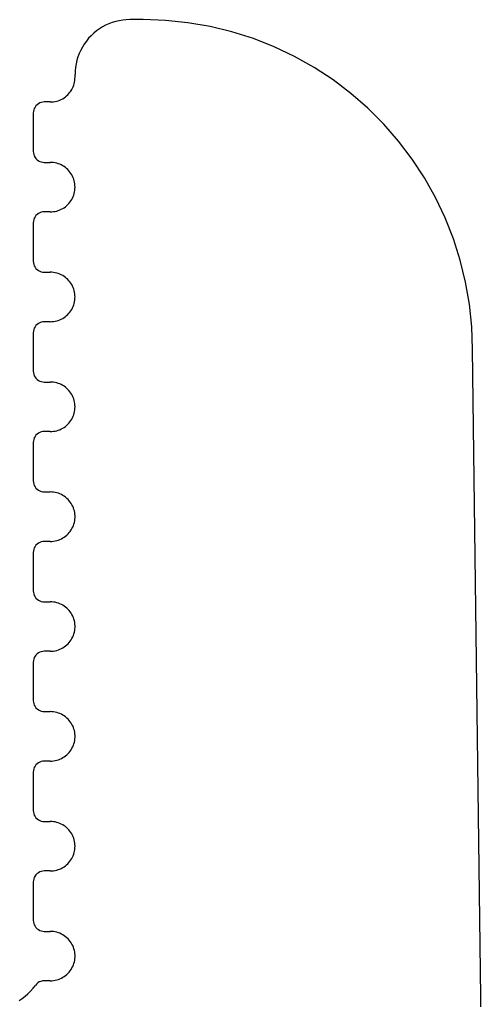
# Model space of a CAD drawing. Extents: x -22.1 to 21.9, y -13.2 to 13.2.
# Drawn here: x 10.696 to 11.027, y 3.367 to 4.07 of the extents above; entities that cross this region are included whole.
import ezdxf

# ---------------------------------------------------------------- set-up
doc = ezdxf.new("R2010")
doc.units = 0
doc.header["$MEASUREMENT"] = 0
doc.layers.get('0').update_dxf_attribs({"linetype": 'CONTINUOUS'})

msp = doc.modelspace()

# ---------------------------------------------------------------- linework, layer by layer
for p, q in [((10.75274, 4.06357), (10.75065, 4.06206)), ((10.75493, 4.06493), (10.75274, 4.06357)), ((10.7572, 4.06614), (10.75493, 4.06493)), ((10.75955, 4.0672), (10.7572, 4.06614)), ((10.76196, 4.06811), (10.75955, 4.0672)), ((10.76443, 4.06886), (10.76196, 4.06811)), ((10.76694, 4.06944), (10.76443, 4.06886)), ((10.76948, 4.06986), (10.76694, 4.06944)), ((10.77204, 4.07012), (10.76948, 4.06986)), ((10.77462, 4.0702), (10.77204, 4.07012)), ((10.78407, 4.0702), (10.77462, 4.0702)), ((10.80019, 4.06965), (10.78407, 4.0702)), ((10.81623, 4.068), (10.80019, 4.06965)), ((10.83213, 4.06526), (10.81623, 4.068)), ((10.8478, 4.06144), (10.83213, 4.06526)), ((10.74502, 4.05679), (10.74338, 4.0548)), ((10.74678, 4.05867), (10.74502, 4.05679)), ((10.74866, 4.06043), (10.74678, 4.05867)), ((10.75065, 4.06206), (10.74866, 4.06043)), ((10.86317, 4.05656), (10.8478, 4.06144)), ((10.87818, 4.05064), (10.86317, 4.05656)), ((10.74052, 4.05052), (10.73931, 4.04824)), ((10.74188, 4.0527), (10.74052, 4.05052)), ((10.74338, 4.0548), (10.74188, 4.0527)), ((10.89274, 4.04372), (10.87818, 4.05064)), ((10.73734, 4.04349), (10.73659, 4.04102)), ((10.73824, 4.0459), (10.73734, 4.04349)), ((10.73931, 4.04824), (10.73824, 4.0459)), ((10.9068, 4.03581), (10.89274, 4.04372)), ((10.73558, 4.03597), (10.73533, 4.03341)), ((10.736, 4.03851), (10.73558, 4.03597)), ((10.73659, 4.04102), (10.736, 4.03851)), ((10.92029, 4.02697), (10.9068, 4.03581)), ((10.73521, 4.0277), (10.73525, 4.02886)), ((10.73533, 4.03341), (10.73525, 4.03083)), ((10.73525, 4.02886), (10.73525, 4.03083)), ((10.73342, 4.02103), (10.7339, 4.02208)), ((10.7339, 4.02208), (10.73431, 4.02317)), ((10.73431, 4.02317), (10.73464, 4.02428)), ((10.73464, 4.02428), (10.73491, 4.02541)), ((10.73491, 4.02541), (10.7351, 4.02655)), ((10.7351, 4.02655), (10.73521, 4.0277)), ((10.93314, 4.01722), (10.92029, 4.02697)), ((10.72737, 4.01413), (10.72832, 4.01481)), ((10.72832, 4.01481), (10.72921, 4.01554)), ((10.72921, 4.01554), (10.73006, 4.01633)), ((10.73006, 4.01633), (10.73085, 4.01718)), ((10.73085, 4.01718), (10.73159, 4.01808)), ((10.73159, 4.01808), (10.73226, 4.01902)), ((10.73226, 4.01902), (10.73287, 4.02)), ((10.73287, 4.02), (10.73342, 4.02103)), ((10.9453, 4.00662), (10.93314, 4.01722)), ((10.70658, 4.00753), (10.70604, 4.00654)), ((10.70725, 4.00843), (10.70658, 4.00753)), ((10.70804, 4.00922), (10.70725, 4.00843)), ((10.70894, 4.0099), (10.70804, 4.00922)), ((10.70993, 4.01043), (10.70894, 4.0099)), ((10.71098, 4.01083), (10.70993, 4.01043)), ((10.71208, 4.01107), (10.71098, 4.01083)), ((10.7132, 4.01115), (10.71208, 4.01107)), ((10.71753, 4.01115), (10.7132, 4.01115)), ((10.71753, 4.01115), (10.71869, 4.01118)), ((10.71869, 4.01118), (10.71984, 4.0113)), ((10.71984, 4.0113), (10.72099, 4.01149)), ((10.72099, 4.01149), (10.72212, 4.01175)), ((10.72212, 4.01175), (10.72323, 4.01209)), ((10.72323, 4.01209), (10.72431, 4.01249)), ((10.72431, 4.01249), (10.72537, 4.01297)), ((10.72537, 4.01297), (10.72639, 4.01352)), ((10.72639, 4.01352), (10.72737, 4.01413)), ((10.70541, 4.00439), (10.70533, 4.00327)), ((10.70533, 4.00327), (10.70533, 3.97571)), ((10.70565, 4.00549), (10.70541, 4.00439)), ((10.70604, 4.00654), (10.70565, 4.00549)), ((10.9567, 3.99521), (10.9453, 4.00662)), ((10.96731, 3.98306), (10.9567, 3.99521)), ((10.97705, 3.9702), (10.96731, 3.98306)), ((10.70533, 3.97571), (10.70541, 3.97459)), ((10.70541, 3.97459), (10.70565, 3.97349)), ((10.70565, 3.97349), (10.70604, 3.97244)), ((10.70604, 3.97244), (10.70658, 3.97146)), ((10.70658, 3.97146), (10.70725, 3.97056)), ((10.70725, 3.97056), (10.70804, 3.96976)), ((10.70804, 3.96976), (10.70894, 3.96909)), ((10.70894, 3.96909), (10.70993, 3.96855)), ((10.70993, 3.96855), (10.71098, 3.96816)), ((10.71098, 3.96816), (10.71208, 3.96792)), ((10.71208, 3.96792), (10.7132, 3.96784)), ((10.7132, 3.96784), (10.71753, 3.96784)), ((10.71869, 3.9678), (10.71753, 3.96784)), ((10.71984, 3.96769), (10.71869, 3.9678)), ((10.72099, 3.9675), (10.71984, 3.96769)), ((10.72212, 3.96723), (10.72099, 3.9675)), ((10.72323, 3.9669), (10.72212, 3.96723)), ((10.72431, 3.96649), (10.72323, 3.9669)), ((10.72537, 3.96601), (10.72431, 3.96649)), ((10.72639, 3.96546), (10.72537, 3.96601)), ((10.72737, 3.96485), (10.72639, 3.96546)), ((10.9859, 3.95672), (10.97705, 3.9702)), ((10.72832, 3.96418), (10.72737, 3.96485)), ((10.72921, 3.96344), (10.72832, 3.96418)), ((10.73006, 3.96265), (10.72921, 3.96344)), ((10.73085, 3.9618), (10.73006, 3.96265)), ((10.73159, 3.96091), (10.73085, 3.9618)), ((10.73226, 3.95996), (10.73159, 3.96091)), ((10.73287, 3.95898), (10.73226, 3.95996)), ((10.73342, 3.95796), (10.73287, 3.95898)), ((10.7339, 3.9569), (10.73342, 3.95796)), ((10.73431, 3.95582), (10.7339, 3.9569)), ((10.73464, 3.95471), (10.73431, 3.95582)), ((10.73491, 3.95358), (10.73464, 3.95471)), ((10.7351, 3.95243), (10.73491, 3.95358)), ((10.73521, 3.95128), (10.7351, 3.95243)), ((10.73525, 3.95012), (10.73521, 3.95128)), ((10.9938, 3.94266), (10.9859, 3.95672)), ((10.7339, 3.94334), (10.73431, 3.94443)), ((10.73431, 3.94443), (10.73464, 3.94554)), ((10.73464, 3.94554), (10.73491, 3.94667)), ((10.73491, 3.94667), (10.7351, 3.94781)), ((10.7351, 3.94781), (10.73521, 3.94896)), ((10.73521, 3.94896), (10.73525, 3.95012)), ((10.72921, 3.9368), (10.73006, 3.93759)), ((10.73006, 3.93759), (10.73085, 3.93844)), ((10.73085, 3.93844), (10.73159, 3.93934)), ((10.73159, 3.93934), (10.73226, 3.94028)), ((10.73226, 3.94028), (10.73287, 3.94126)), ((10.73287, 3.94126), (10.73342, 3.94229)), ((10.73342, 3.94229), (10.7339, 3.94334)), ((11.00073, 3.92809), (10.9938, 3.94266)), ((10.70804, 3.93048), (10.70725, 3.92969)), ((10.70894, 3.93116), (10.70804, 3.93048)), ((10.70993, 3.93169), (10.70894, 3.93116)), ((10.71098, 3.93209), (10.70993, 3.93169)), ((10.71208, 3.93233), (10.71098, 3.93209)), ((10.7132, 3.93241), (10.71208, 3.93233)), ((10.71753, 3.93241), (10.7132, 3.93241)), ((10.71753, 3.93241), (10.71869, 3.93244)), ((10.71869, 3.93244), (10.71984, 3.93256)), ((10.71984, 3.93256), (10.72099, 3.93275)), ((10.72099, 3.93275), (10.72212, 3.93301)), ((10.72212, 3.93301), (10.72323, 3.93335)), ((10.72323, 3.93335), (10.72431, 3.93375)), ((10.72431, 3.93375), (10.72537, 3.93423)), ((10.72537, 3.93423), (10.72639, 3.93478)), ((10.72639, 3.93478), (10.72737, 3.93539)), ((10.72737, 3.93539), (10.72832, 3.93607)), ((10.72832, 3.93607), (10.72921, 3.9368)), ((10.70541, 3.92565), (10.70533, 3.92453)), ((10.70533, 3.92453), (10.70533, 3.89697)), ((10.70565, 3.92675), (10.70541, 3.92565)), ((10.70604, 3.9278), (10.70565, 3.92675)), ((10.70658, 3.92879), (10.70604, 3.9278)), ((10.70725, 3.92969), (10.70658, 3.92879)), ((11.00665, 3.91309), (11.00073, 3.92809)), ((11.01153, 3.89771), (11.00665, 3.91309)), ((10.70533, 3.89697), (10.70541, 3.89585)), ((10.70541, 3.89585), (10.70565, 3.89475)), ((11.01535, 3.88204), (11.01153, 3.89771)), ((10.70565, 3.89475), (10.70604, 3.8937)), ((10.70604, 3.8937), (10.70658, 3.89272)), ((10.70658, 3.89272), (10.70725, 3.89182)), ((10.70725, 3.89182), (10.70804, 3.89102)), ((10.70804, 3.89102), (10.70894, 3.89035)), ((10.70894, 3.89035), (10.70993, 3.88981)), ((10.70993, 3.88981), (10.71098, 3.88942)), ((10.71098, 3.88942), (10.71208, 3.88918)), ((10.71208, 3.88918), (10.7132, 3.8891)), ((10.7132, 3.8891), (10.71753, 3.8891)), ((10.71869, 3.88906), (10.71753, 3.8891)), ((10.71984, 3.88895), (10.71869, 3.88906)), ((10.72099, 3.88876), (10.71984, 3.88895)), ((10.72212, 3.88849), (10.72099, 3.88876)), ((10.72323, 3.88816), (10.72212, 3.88849)), ((10.72431, 3.88775), (10.72323, 3.88816)), ((10.72537, 3.88727), (10.72431, 3.88775)), ((10.72639, 3.88672), (10.72537, 3.88727)), ((10.72737, 3.88611), (10.72639, 3.88672)), ((10.72832, 3.88544), (10.72737, 3.88611)), ((10.72921, 3.8847), (10.72832, 3.88544)), ((10.73006, 3.88391), (10.72921, 3.8847)), ((10.73085, 3.88306), (10.73006, 3.88391)), ((10.73159, 3.88217), (10.73085, 3.88306)), ((10.73226, 3.88122), (10.73159, 3.88217)), ((10.73287, 3.88024), (10.73226, 3.88122)), ((11.01809, 3.86615), (11.01535, 3.88204)), ((10.73342, 3.87922), (10.73287, 3.88024)), ((10.7339, 3.87816), (10.73342, 3.87922)), ((10.73431, 3.87708), (10.7339, 3.87816)), ((10.73464, 3.87597), (10.73431, 3.87708)), ((10.73491, 3.87484), (10.73464, 3.87597)), ((10.7351, 3.87369), (10.73491, 3.87484)), ((10.73521, 3.87254), (10.7351, 3.87369)), ((10.73431, 3.86569), (10.73464, 3.8668)), ((10.73464, 3.8668), (10.73491, 3.86793)), ((10.73491, 3.86793), (10.7351, 3.86907)), ((10.7351, 3.86907), (10.73521, 3.87022)), ((10.73525, 3.87138), (10.73521, 3.87254)), ((10.73521, 3.87022), (10.73525, 3.87138)), ((10.73006, 3.85885), (10.73085, 3.8597)), ((10.73085, 3.8597), (10.73159, 3.8606)), ((10.73159, 3.8606), (10.73226, 3.86154)), ((10.73226, 3.86154), (10.73287, 3.86252)), ((10.73287, 3.86252), (10.73342, 3.86355)), ((10.73342, 3.86355), (10.7339, 3.8646)), ((10.7339, 3.8646), (10.73431, 3.86569)), ((11.01974, 3.8501), (11.01809, 3.86615)), ((10.70993, 3.85295), (10.70894, 3.85242)), ((10.71098, 3.85335), (10.70993, 3.85295)), ((10.71208, 3.85359), (10.71098, 3.85335)), ((10.7132, 3.85367), (10.71208, 3.85359)), ((10.71753, 3.85367), (10.7132, 3.85367)), ((10.71753, 3.85367), (10.71869, 3.8537)), ((10.71869, 3.8537), (10.71984, 3.85382)), ((10.71984, 3.85382), (10.72099, 3.85401)), ((10.72099, 3.85401), (10.72212, 3.85427)), ((10.72212, 3.85427), (10.72323, 3.85461)), ((10.72323, 3.85461), (10.72431, 3.85501)), ((10.72431, 3.85501), (10.72537, 3.85549)), ((10.72537, 3.85549), (10.72639, 3.85604)), ((10.72639, 3.85604), (10.72737, 3.85665)), ((10.72737, 3.85665), (10.72832, 3.85733)), ((10.72832, 3.85733), (10.72921, 3.85806)), ((10.72921, 3.85806), (10.73006, 3.85885)), ((10.70541, 3.84691), (10.70533, 3.84579)), ((10.70533, 3.84579), (10.70533, 3.81823)), ((10.70565, 3.84801), (10.70541, 3.84691)), ((10.70604, 3.84906), (10.70565, 3.84801)), ((10.70658, 3.85005), (10.70604, 3.84906)), ((10.70725, 3.85095), (10.70658, 3.85005)), ((10.70804, 3.85174), (10.70725, 3.85095)), ((10.70894, 3.85242), (10.70804, 3.85174)), ((11.02029, 3.83398), (11.01974, 3.8501)), ((11.02669, 3.34422), (11.02029, 3.83398)), ((10.70533, 3.81823), (10.70541, 3.81711)), ((10.70541, 3.81711), (10.70565, 3.81601)), ((10.70565, 3.81601), (10.70604, 3.81496)), ((10.70604, 3.81496), (10.70658, 3.81398)), ((10.70658, 3.81398), (10.70725, 3.81308)), ((10.70725, 3.81308), (10.70804, 3.81228)), ((10.70804, 3.81228), (10.70894, 3.81161)), ((10.70894, 3.81161), (10.70993, 3.81107)), ((10.70993, 3.81107), (10.71098, 3.81068)), ((10.71098, 3.81068), (10.71208, 3.81044)), ((10.71208, 3.81044), (10.7132, 3.81036)), ((10.7132, 3.81036), (10.71753, 3.81036)), ((10.71869, 3.81032), (10.71753, 3.81036)), ((10.71984, 3.81021), (10.71869, 3.81032)), ((10.72099, 3.81002), (10.71984, 3.81021)), ((10.72212, 3.80975), (10.72099, 3.81002)), ((10.72323, 3.80942), (10.72212, 3.80975)), ((10.72431, 3.80901), (10.72323, 3.80942)), ((10.72537, 3.80853), (10.72431, 3.80901)), ((10.72639, 3.80798), (10.72537, 3.80853)), ((10.72737, 3.80737), (10.72639, 3.80798)), ((10.72832, 3.8067), (10.72737, 3.80737)), ((10.72921, 3.80596), (10.72832, 3.8067)), ((10.73006, 3.80517), (10.72921, 3.80596)), ((10.73085, 3.80432), (10.73006, 3.80517)), ((10.73159, 3.80343), (10.73085, 3.80432)), ((10.73226, 3.80248), (10.73159, 3.80343)), ((10.73287, 3.8015), (10.73226, 3.80248)), ((10.73342, 3.80048), (10.73287, 3.8015)), ((10.7339, 3.79942), (10.73342, 3.80048)), ((10.73431, 3.79834), (10.7339, 3.79942)), ((10.73464, 3.79723), (10.73431, 3.79834)), ((10.73491, 3.7961), (10.73464, 3.79723)), ((10.7351, 3.79495), (10.73491, 3.7961)), ((10.73491, 3.78919), (10.7351, 3.79033)), ((10.73521, 3.7938), (10.7351, 3.79495)), ((10.7351, 3.79033), (10.73521, 3.79148)), ((10.73525, 3.79264), (10.73521, 3.7938)), ((10.73521, 3.79148), (10.73525, 3.79264)), ((10.73159, 3.78186), (10.73226, 3.7828)), ((10.73226, 3.7828), (10.73287, 3.78378)), ((10.73287, 3.78378), (10.73342, 3.78481)), ((10.73342, 3.78481), (10.7339, 3.78586)), ((10.7339, 3.78586), (10.73431, 3.78695)), ((10.73431, 3.78695), (10.73464, 3.78806)), ((10.73464, 3.78806), (10.73491, 3.78919)), ((10.71984, 3.77508), (10.72099, 3.77527)), ((10.72099, 3.77527), (10.72212, 3.77553)), ((10.72212, 3.77553), (10.72323, 3.77587)), ((10.72323, 3.77587), (10.72431, 3.77627)), ((10.72431, 3.77627), (10.72537, 3.77675)), ((10.72537, 3.77675), (10.72639, 3.7773)), ((10.72639, 3.7773), (10.72737, 3.77791)), ((10.72737, 3.77791), (10.72832, 3.77859)), ((10.72832, 3.77859), (10.72921, 3.77932)), ((10.72921, 3.77932), (10.73006, 3.78011)), ((10.73006, 3.78011), (10.73085, 3.78096)), ((10.73085, 3.78096), (10.73159, 3.78186)), ((10.70565, 3.76927), (10.70541, 3.76817)), ((10.70604, 3.77032), (10.70565, 3.76927)), ((10.70658, 3.77131), (10.70604, 3.77032)), ((10.70725, 3.77221), (10.70658, 3.77131)), ((10.70804, 3.773), (10.70725, 3.77221)), ((10.70894, 3.77368), (10.70804, 3.773)), ((10.70993, 3.77421), (10.70894, 3.77368)), ((10.71098, 3.77461), (10.70993, 3.77421)), ((10.71208, 3.77484), (10.71098, 3.77461)), ((10.7132, 3.77493), (10.71208, 3.77484)), ((10.71753, 3.77493), (10.7132, 3.77493)), ((10.71753, 3.77493), (10.71869, 3.77496)), ((10.71869, 3.77496), (10.71984, 3.77508)), ((10.70541, 3.76817), (10.70533, 3.76705)), ((10.70533, 3.76705), (10.70533, 3.73949)), ((10.70533, 3.73949), (10.70541, 3.73837)), ((10.70541, 3.73837), (10.70565, 3.73727)), ((10.70565, 3.73727), (10.70604, 3.73622)), ((10.70604, 3.73622), (10.70658, 3.73523)), ((10.70658, 3.73523), (10.70725, 3.73434)), ((10.70725, 3.73434), (10.70804, 3.73354)), ((10.70804, 3.73354), (10.70894, 3.73287)), ((10.70894, 3.73287), (10.70993, 3.73233)), ((10.70993, 3.73233), (10.71098, 3.73194)), ((10.71098, 3.73194), (10.71208, 3.7317)), ((10.71208, 3.7317), (10.7132, 3.73162)), ((10.7132, 3.73162), (10.71753, 3.73162)), ((10.71871, 3.73158), (10.71753, 3.73162)), ((10.71989, 3.73146), (10.71871, 3.73158)), ((10.72106, 3.73126), (10.71989, 3.73146)), ((10.72221, 3.73099), (10.72106, 3.73126)), ((10.72334, 3.73064), (10.72221, 3.73099)), ((10.72445, 3.73021), (10.72334, 3.73064)), ((10.72552, 3.72971), (10.72445, 3.73021)), ((10.72656, 3.72914), (10.72552, 3.72971)), ((10.72756, 3.72851), (10.72656, 3.72914)), ((10.72851, 3.72781), (10.72756, 3.72851)), ((10.72942, 3.72704), (10.72851, 3.72781)), ((10.73027, 3.72622), (10.72942, 3.72704)), ((10.73106, 3.72534), (10.73027, 3.72622)), ((10.73179, 3.72441), (10.73106, 3.72534)), ((10.73246, 3.72343), (10.73179, 3.72441)), ((10.73307, 3.72242), (10.73246, 3.72343)), ((10.7336, 3.72136), (10.73307, 3.72242)), ((10.73406, 3.72027), (10.7336, 3.72136)), ((10.73445, 3.71915), (10.73406, 3.72027)), ((10.73476, 3.71801), (10.73445, 3.71915)), ((10.735, 3.71685), (10.73476, 3.71801)), ((10.73516, 3.71567), (10.735, 3.71685)), ((10.735, 3.71095), (10.73516, 3.71213)), ((10.73524, 3.71449), (10.73516, 3.71567)), ((10.73516, 3.71213), (10.73524, 3.71331)), ((10.73524, 3.71331), (10.73524, 3.71449)), ((10.73246, 3.70437), (10.73307, 3.70539)), ((10.73307, 3.70539), (10.7336, 3.70644)), ((10.7336, 3.70644), (10.73406, 3.70753)), ((10.73406, 3.70753), (10.73445, 3.70865)), ((10.73445, 3.70865), (10.73476, 3.70979)), ((10.73476, 3.70979), (10.735, 3.71095)), ((10.72445, 3.69759), (10.72552, 3.69809)), ((10.72552, 3.69809), (10.72656, 3.69866)), ((10.72656, 3.69866), (10.72756, 3.6993)), ((10.72756, 3.6993), (10.72851, 3.7)), ((10.72851, 3.7), (10.72942, 3.70076)), ((10.72942, 3.70076), (10.73027, 3.70159)), ((10.73027, 3.70159), (10.73106, 3.70246)), ((10.73106, 3.70246), (10.73179, 3.70339)), ((10.73179, 3.70339), (10.73246, 3.70437)), ((10.70604, 3.69158), (10.70565, 3.69053)), ((10.70658, 3.69257), (10.70604, 3.69158)), ((10.70725, 3.69347), (10.70658, 3.69257)), ((10.70804, 3.69426), (10.70725, 3.69347)), ((10.70894, 3.69493), (10.70804, 3.69426)), ((10.70993, 3.69547), (10.70894, 3.69493)), ((10.71098, 3.69587), (10.70993, 3.69547)), ((10.71208, 3.6961), (10.71098, 3.69587)), ((10.7132, 3.69618), (10.71208, 3.6961)), ((10.71753, 3.69618), (10.7132, 3.69618)), ((10.71753, 3.69618), (10.71871, 3.69622)), ((10.71871, 3.69622), (10.71989, 3.69634)), ((10.71989, 3.69634), (10.72106, 3.69654)), ((10.72106, 3.69654), (10.72221, 3.69681)), ((10.72221, 3.69681), (10.72334, 3.69717)), ((10.72334, 3.69717), (10.72445, 3.69759)), ((10.70541, 3.68943), (10.70533, 3.68831)), ((10.70533, 3.68831), (10.70533, 3.66075)), ((10.70565, 3.69053), (10.70541, 3.68943)), ((10.70533, 3.66075), (10.70541, 3.65963)), ((10.70541, 3.65963), (10.70565, 3.65853)), ((10.70565, 3.65853), (10.70604, 3.65748)), ((10.70604, 3.65748), (10.70658, 3.65649)), ((10.70658, 3.65649), (10.70725, 3.6556)), ((10.70725, 3.6556), (10.70804, 3.6548)), ((10.70804, 3.6548), (10.70894, 3.65413)), ((10.70894, 3.65413), (10.70993, 3.65359)), ((10.70993, 3.65359), (10.71098, 3.6532)), ((10.71098, 3.6532), (10.71208, 3.65296)), ((10.71208, 3.65296), (10.7132, 3.65288)), ((10.7132, 3.65288), (10.71753, 3.65288)), ((10.71871, 3.65284), (10.71753, 3.65288)), ((10.71989, 3.65272), (10.71871, 3.65284)), ((10.72106, 3.65252), (10.71989, 3.65272)), ((10.72221, 3.65225), (10.72106, 3.65252)), ((10.72334, 3.6519), (10.72221, 3.65225)), ((10.72445, 3.65147), (10.72334, 3.6519)), ((10.72552, 3.65097), (10.72445, 3.65147)), ((10.72656, 3.6504), (10.72552, 3.65097)), ((10.72756, 3.64977), (10.72656, 3.6504)), ((10.72851, 3.64907), (10.72756, 3.64977)), ((10.72942, 3.6483), (10.72851, 3.64907)), ((10.73027, 3.64748), (10.72942, 3.6483)), ((10.73106, 3.6466), (10.73027, 3.64748)), ((10.73179, 3.64567), (10.73106, 3.6466)), ((10.73246, 3.64469), (10.73179, 3.64567)), ((10.73307, 3.64368), (10.73246, 3.64469)), ((10.7336, 3.64262), (10.73307, 3.64368)), ((10.73406, 3.64153), (10.7336, 3.64262)), ((10.73445, 3.64041), (10.73406, 3.64153)), ((10.73476, 3.63927), (10.73445, 3.64041)), ((10.735, 3.63811), (10.73476, 3.63927)), ((10.73516, 3.63693), (10.735, 3.63811)), ((10.73524, 3.63575), (10.73516, 3.63693)), ((10.73524, 3.63457), (10.73524, 3.63575)), ((10.73307, 3.62665), (10.7336, 3.6277)), ((10.7336, 3.6277), (10.73406, 3.62879)), ((10.73406, 3.62879), (10.73445, 3.62991)), ((10.73445, 3.62991), (10.73476, 3.63105)), ((10.73476, 3.63105), (10.735, 3.63221)), ((10.735, 3.63221), (10.73516, 3.63339)), ((10.73516, 3.63339), (10.73524, 3.63457)), ((10.72756, 3.62056), (10.72851, 3.62126)), ((10.72851, 3.62126), (10.72942, 3.62202)), ((10.72942, 3.62202), (10.73027, 3.62284)), ((10.73027, 3.62284), (10.73106, 3.62372)), ((10.73106, 3.62372), (10.73179, 3.62465)), ((10.73179, 3.62465), (10.73246, 3.62563)), ((10.73246, 3.62563), (10.73307, 3.62665)), ((10.70658, 3.61383), (10.70604, 3.61284)), ((10.70725, 3.61473), (10.70658, 3.61383)), ((10.70804, 3.61552), (10.70725, 3.61473)), ((10.70894, 3.61619), (10.70804, 3.61552)), ((10.70993, 3.61673), (10.70894, 3.61619)), ((10.71098, 3.61713), (10.70993, 3.61673)), ((10.71208, 3.61736), (10.71098, 3.61713)), ((10.7132, 3.61744), (10.71208, 3.61736)), ((10.71753, 3.61744), (10.7132, 3.61744)), ((10.71753, 3.61744), (10.71871, 3.61748)), ((10.71871, 3.61748), (10.71989, 3.6176)), ((10.71989, 3.6176), (10.72106, 3.6178)), ((10.72106, 3.6178), (10.72221, 3.61807)), ((10.72221, 3.61807), (10.72334, 3.61843)), ((10.72334, 3.61843), (10.72445, 3.61885)), ((10.72445, 3.61885), (10.72552, 3.61935)), ((10.72552, 3.61935), (10.72656, 3.61992)), ((10.72656, 3.61992), (10.72756, 3.62056)), ((10.70541, 3.61069), (10.70533, 3.60957)), ((10.70533, 3.60957), (10.70533, 3.58201)), ((10.70565, 3.61179), (10.70541, 3.61069)), ((10.70604, 3.61284), (10.70565, 3.61179)), ((10.70533, 3.58201), (10.70541, 3.58089)), ((10.70541, 3.58089), (10.70565, 3.57979)), ((10.70565, 3.57979), (10.70604, 3.57874)), ((10.70604, 3.57874), (10.70658, 3.57775)), ((10.70658, 3.57775), (10.70725, 3.57686)), ((10.70725, 3.57686), (10.70804, 3.57606)), ((10.70804, 3.57606), (10.70894, 3.57539)), ((10.70894, 3.57539), (10.70993, 3.57485)), ((10.70993, 3.57485), (10.71098, 3.57446)), ((10.71098, 3.57446), (10.71208, 3.57422)), ((10.71208, 3.57422), (10.7132, 3.57414)), ((10.7132, 3.57414), (10.71753, 3.57414)), ((10.71871, 3.5741), (10.71753, 3.57414)), ((10.71989, 3.57398), (10.71871, 3.5741)), ((10.72106, 3.57378), (10.71989, 3.57398)), ((10.72221, 3.57351), (10.72106, 3.57378)), ((10.72334, 3.57316), (10.72221, 3.57351)), ((10.72445, 3.57273), (10.72334, 3.57316)), ((10.72552, 3.57223), (10.72445, 3.57273)), ((10.72656, 3.57166), (10.72552, 3.57223)), ((10.72756, 3.57103), (10.72656, 3.57166)), ((10.72851, 3.57033), (10.72756, 3.57103)), ((10.72942, 3.56956), (10.72851, 3.57033)), ((10.73027, 3.56874), (10.72942, 3.56956)), ((10.73106, 3.56786), (10.73027, 3.56874)), ((10.73179, 3.56693), (10.73106, 3.56786)), ((10.73246, 3.56595), (10.73179, 3.56693)), ((10.73307, 3.56494), (10.73246, 3.56595)), ((10.7336, 3.56388), (10.73307, 3.56494)), ((10.73406, 3.56279), (10.7336, 3.56388)), ((10.73445, 3.56167), (10.73406, 3.56279)), ((10.73476, 3.56053), (10.73445, 3.56167)), ((10.735, 3.55937), (10.73476, 3.56053)), ((10.73516, 3.55819), (10.735, 3.55937)), ((10.73524, 3.55701), (10.73516, 3.55819)), ((10.73406, 3.55005), (10.73445, 3.55117)), ((10.73445, 3.55117), (10.73476, 3.55231)), ((10.73476, 3.55231), (10.735, 3.55347)), ((10.735, 3.55347), (10.73516, 3.55465)), ((10.73516, 3.55465), (10.73524, 3.55583)), ((10.73524, 3.55583), (10.73524, 3.55701)), ((10.72851, 3.54252), (10.72942, 3.54328)), ((10.72942, 3.54328), (10.73027, 3.5441)), ((10.73027, 3.5441), (10.73106, 3.54498)), ((10.73106, 3.54498), (10.73179, 3.54591)), ((10.73179, 3.54591), (10.73246, 3.54689)), ((10.73246, 3.54689), (10.73307, 3.54791)), ((10.73307, 3.54791), (10.7336, 3.54896)), ((10.7336, 3.54896), (10.73406, 3.55005)), ((10.70804, 3.53678), (10.70725, 3.53599)), ((10.70894, 3.53745), (10.70804, 3.53678)), ((10.70993, 3.53799), (10.70894, 3.53745)), ((10.71098, 3.53839), (10.70993, 3.53799)), ((10.71208, 3.53862), (10.71098, 3.53839)), ((10.7132, 3.5387), (10.71208, 3.53862)), ((10.71753, 3.5387), (10.7132, 3.5387)), ((10.71753, 3.5387), (10.71871, 3.53874)), ((10.71871, 3.53874), (10.71989, 3.53886)), ((10.71989, 3.53886), (10.72106, 3.53906)), ((10.72106, 3.53906), (10.72221, 3.53933)), ((10.72221, 3.53933), (10.72334, 3.53968)), ((10.72334, 3.53968), (10.72445, 3.54011)), ((10.72445, 3.54011), (10.72552, 3.54061)), ((10.72552, 3.54061), (10.72656, 3.54118)), ((10.72656, 3.54118), (10.72756, 3.54181)), ((10.72756, 3.54181), (10.72851, 3.54252)), ((10.70541, 3.53195), (10.70533, 3.53083)), ((10.70533, 3.53083), (10.70533, 3.50327)), ((10.70565, 3.53305), (10.70541, 3.53195)), ((10.70604, 3.5341), (10.70565, 3.53305)), ((10.70658, 3.53509), (10.70604, 3.5341)), ((10.70725, 3.53599), (10.70658, 3.53509)), ((10.70533, 3.50327), (10.70541, 3.50215)), ((10.70541, 3.50215), (10.70565, 3.50105)), ((10.70565, 3.50105), (10.70604, 3.5)), ((10.70604, 3.5), (10.70658, 3.49901)), ((10.70658, 3.49901), (10.70725, 3.49812)), ((10.70725, 3.49812), (10.70804, 3.49732)), ((10.70804, 3.49732), (10.70894, 3.49665)), ((10.70894, 3.49665), (10.70993, 3.49611)), ((10.70993, 3.49611), (10.71098, 3.49572)), ((10.71098, 3.49572), (10.71208, 3.49548)), ((10.71208, 3.49548), (10.7132, 3.4954)), ((10.7132, 3.4954), (10.71753, 3.4954)), ((10.71869, 3.49536), (10.71753, 3.4954)), ((10.71984, 3.49525), (10.71869, 3.49536)), ((10.72099, 3.49506), (10.71984, 3.49525)), ((10.72212, 3.49479), (10.72099, 3.49506)), ((10.72323, 3.49446), (10.72212, 3.49479)), ((10.72431, 3.49405), (10.72323, 3.49446)), ((10.72537, 3.49357), (10.72431, 3.49405)), ((10.72639, 3.49302), (10.72537, 3.49357)), ((10.72737, 3.49241), (10.72639, 3.49302)), ((10.72832, 3.49174), (10.72737, 3.49241)), ((10.72921, 3.491), (10.72832, 3.49174)), ((10.73006, 3.49021), (10.72921, 3.491)), ((10.73085, 3.48936), (10.73006, 3.49021)), ((10.73159, 3.48847), (10.73085, 3.48936)), ((10.73226, 3.48752), (10.73159, 3.48847)), ((10.73287, 3.48654), (10.73226, 3.48752)), ((10.73342, 3.48552), (10.73287, 3.48654)), ((10.7339, 3.48446), (10.73342, 3.48552)), ((10.73431, 3.48338), (10.7339, 3.48446)), ((10.73464, 3.48227), (10.73431, 3.48338)), ((10.73491, 3.48114), (10.73464, 3.48227)), ((10.7351, 3.47999), (10.73491, 3.48114)), ((10.73521, 3.47884), (10.7351, 3.47999)), ((10.73431, 3.47199), (10.73464, 3.4731)), ((10.73464, 3.4731), (10.73491, 3.47422)), ((10.73491, 3.47422), (10.7351, 3.47537)), ((10.7351, 3.47537), (10.73521, 3.47652)), ((10.73525, 3.47768), (10.73521, 3.47884)), ((10.73521, 3.47652), (10.73525, 3.47768)), ((10.73006, 3.46515), (10.73085, 3.466)), ((10.73085, 3.466), (10.73159, 3.4669)), ((10.73159, 3.4669), (10.73226, 3.46784)), ((10.73226, 3.46784), (10.73287, 3.46882)), ((10.73287, 3.46882), (10.73342, 3.46985)), ((10.73342, 3.46985), (10.7339, 3.4709)), ((10.7339, 3.4709), (10.73431, 3.47199)), ((10.70993, 3.45925), (10.70894, 3.45871)), ((10.71098, 3.45965), (10.70993, 3.45925)), ((10.71208, 3.45988), (10.71098, 3.45965)), ((10.7132, 3.45996), (10.71208, 3.45988)), ((10.71753, 3.45996), (10.7132, 3.45996)), ((10.71753, 3.45996), (10.71869, 3.46)), ((10.71869, 3.46), (10.71984, 3.46012)), ((10.71984, 3.46012), (10.72099, 3.4603)), ((10.72099, 3.4603), (10.72212, 3.46057)), ((10.72212, 3.46057), (10.72323, 3.4609)), ((10.72323, 3.4609), (10.72431, 3.46131)), ((10.72431, 3.46131), (10.72537, 3.46179)), ((10.72537, 3.46179), (10.72639, 3.46234)), ((10.72639, 3.46234), (10.72737, 3.46295)), ((10.72737, 3.46295), (10.72832, 3.46363)), ((10.72832, 3.46363), (10.72921, 3.46436)), ((10.72921, 3.46436), (10.73006, 3.46515)), ((10.70541, 3.45321), (10.70533, 3.45209)), ((10.70533, 3.45209), (10.70533, 3.42453)), ((10.70565, 3.45431), (10.70541, 3.45321)), ((10.70604, 3.45536), (10.70565, 3.45431)), ((10.70658, 3.45635), (10.70604, 3.45536)), ((10.70725, 3.45725), (10.70658, 3.45635)), ((10.70804, 3.45804), (10.70725, 3.45725)), ((10.70894, 3.45871), (10.70804, 3.45804)), ((10.70533, 3.42453), (10.70541, 3.42341)), ((10.70541, 3.42341), (10.70565, 3.42231)), ((10.70565, 3.42231), (10.70604, 3.42126)), ((10.70604, 3.42126), (10.70658, 3.42027)), ((10.70658, 3.42027), (10.70725, 3.41937)), ((10.70725, 3.41937), (10.70804, 3.41858)), ((10.70804, 3.41858), (10.70894, 3.41791)), ((10.70894, 3.41791), (10.70993, 3.41737)), ((10.70993, 3.41737), (10.71098, 3.41698)), ((10.71098, 3.41698), (10.71208, 3.41674)), ((10.71208, 3.41674), (10.7132, 3.41666)), ((10.7132, 3.41666), (10.71753, 3.41666)), ((10.71871, 3.41662), (10.71753, 3.41666)), ((10.71989, 3.4165), (10.71871, 3.41662)), ((10.72106, 3.4163), (10.71989, 3.4165)), ((10.72221, 3.41603), (10.72106, 3.4163)), ((10.72334, 3.41568), (10.72221, 3.41603)), ((10.72445, 3.41525), (10.72334, 3.41568)), ((10.72552, 3.41475), (10.72445, 3.41525)), ((10.72656, 3.41418), (10.72552, 3.41475)), ((10.72756, 3.41355), (10.72656, 3.41418)), ((10.72851, 3.41284), (10.72756, 3.41355)), ((10.72942, 3.41208), (10.72851, 3.41284)), ((10.73027, 3.41126), (10.72942, 3.41208)), ((10.73106, 3.41038), (10.73027, 3.41126)), ((10.73179, 3.40945), (10.73106, 3.41038)), ((10.73246, 3.40847), (10.73179, 3.40945)), ((10.73307, 3.40746), (10.73246, 3.40847)), ((10.7336, 3.4064), (10.73307, 3.40746)), ((10.73406, 3.40531), (10.7336, 3.4064)), ((10.73445, 3.40419), (10.73406, 3.40531)), ((10.73476, 3.40305), (10.73445, 3.40419)), ((10.735, 3.40189), (10.73476, 3.40305)), ((10.73476, 3.39483), (10.735, 3.39599)), ((10.73516, 3.40071), (10.735, 3.40189)), ((10.735, 3.39599), (10.73516, 3.39717)), ((10.73524, 3.39953), (10.73516, 3.40071)), ((10.73516, 3.39717), (10.73524, 3.39835)), ((10.73524, 3.39835), (10.73524, 3.39953)), ((10.73179, 3.38843), (10.73246, 3.38941)), ((10.73246, 3.38941), (10.73307, 3.39043)), ((10.73307, 3.39043), (10.7336, 3.39148)), ((10.7336, 3.39148), (10.73406, 3.39257)), ((10.73406, 3.39257), (10.73445, 3.39369)), ((10.73445, 3.39369), (10.73476, 3.39483)), ((10.71989, 3.38138), (10.72106, 3.38158)), ((10.72106, 3.38158), (10.72221, 3.38185)), ((10.72221, 3.38185), (10.72334, 3.3822)), ((10.72334, 3.3822), (10.72445, 3.38263)), ((10.72445, 3.38263), (10.72552, 3.38313)), ((10.72552, 3.38313), (10.72656, 3.3837)), ((10.72656, 3.3837), (10.72756, 3.38433)), ((10.72756, 3.38433), (10.72851, 3.38504)), ((10.72851, 3.38504), (10.72942, 3.3858)), ((10.72942, 3.3858), (10.73027, 3.38662)), ((10.73027, 3.38662), (10.73106, 3.3875)), ((10.73106, 3.3875), (10.73179, 3.38843)), ((10.70341, 3.37384), (10.70518, 3.37583)), ((10.70518, 3.37583), (10.7068, 3.37794)), ((10.70761, 3.37889), (10.7068, 3.37794)), ((10.70855, 3.3797), (10.70761, 3.37889)), ((10.70961, 3.38036), (10.70855, 3.3797)), ((10.71075, 3.38083), (10.70961, 3.38036)), ((10.71196, 3.38113), (10.71075, 3.38083)), ((10.7132, 3.38122), (10.71196, 3.38113)), ((10.71753, 3.38122), (10.7132, 3.38122)), ((10.71753, 3.38122), (10.71871, 3.38126)), ((10.71871, 3.38126), (10.71989, 3.38138)), ((10.69513, 3.36718), (10.69736, 3.36863)), ((10.69736, 3.36863), (10.69949, 3.37023)), ((10.69949, 3.37023), (10.70151, 3.37196)), ((10.70151, 3.37196), (10.70341, 3.37384))]:
    msp.add_line(p, q)

doc.saveas('drawing.dxf')
